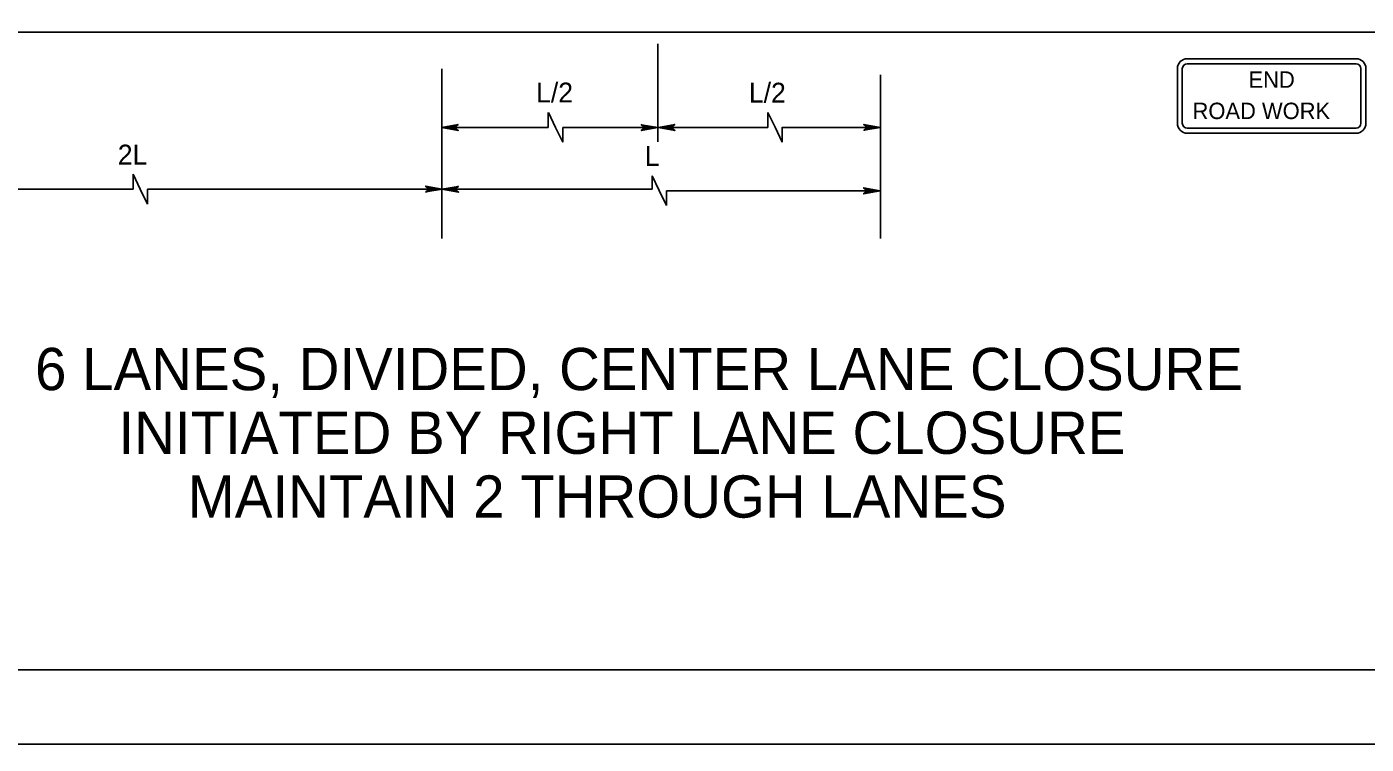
# Model space of a CAD drawing. Extents: x 499945 to 500993, y 499985 to 500645.
# Drawn here: x 500507.6 to 500777.3, y 499985 to 500129.4 of the extents above; entities that cross this region are included whole.
import ezdxf

# ---------------------------------------------------------------- set-up
doc = ezdxf.new("R2010")
doc.units = 0
for name, color, linetype in [('1', 7, 'Continuous'), ('24', 7, 'Continuous'), ('39', 7, 'Continuous'), ('41', 7, 'Continuous'), ('56', 7, 'Continuous'), ('60', 7, 'Continuous')]:
    doc.layers.add(name, color=color, linetype=linetype)

msp = doc.modelspace()

# ---------------------------------------------------------------- linework, layer by layer
at = {"layer": '1'}
for p, q in [((500023.62, 500128.31), (500598.05, 500128.31)), ((500597.11, 500128.31), (500911.18, 500128.31)), ((500634.66, 500125.94), (500634.66, 500106.23)), ((500591.13, 500120.92), (500591.13, 500086.79)), ((500679.46, 500119.73), (500679.46, 500086.79)), ((500612.58, 500109.14), (500612.58, 500112.15)), ((500612.61, 500112.15), (500614.05, 500109.15)), ((500656.78, 500109.15), (500656.78, 500112.15)), ((500656.81, 500112.16), (500658.25, 500109.16)), ((500591.13, 500109.14), (500612.58, 500109.14)), ((500614.08, 500109.13), (500615.53, 500106.14)), ((500615.52, 500106.14), (500615.52, 500109.14)), ((500615.52, 500109.14), (500636.3, 500109.14)), ((500636.46, 500109.14), (500656.77, 500109.14)), ((500658.26, 500109.17), (500659.7, 500106.17)), ((500659.7, 500106.17), (500659.7, 500109.17)), ((500659.71, 500109.14), (500669.34, 500109.14)), ((500669.34, 500109.14), (500679.43, 500109.14)), ((500529.01, 500096.7), (500529.01, 500099.7)), ((500529.01, 500099.7), (500530.45, 500096.7)), ((500633.5, 500096.68), (500633.5, 500099.4)), ((500633.5, 500099.4), (500634.94, 500096.41)), ((500454.17, 500096.7), (500529.01, 500096.7)), ((500530.45, 500096.7), (500531.89, 500093.71)), ((500531.89, 500096.7), (500591.13, 500096.7)), ((500531.89, 500093.71), (500531.89, 500096.7)), ((500591.12, 500096.68), (500633.5, 500096.68)), ((500634.94, 500096.41), (500636.39, 500093.41)), ((500636.39, 500093.41), (500636.39, 500096.4)), ((500636.39, 500096.4), (500679.25, 500096.4)), ((500000, 500000), (500990, 500000)), ((500993, 499985), (499944.83, 499985))]:
    msp.add_line(p, q, dxfattribs=at)
at = {"layer": '24'}
for points in [[(500591.14, 500109.13), (500594.46, 500108.54), (500593.67, 500109.13), (500594.44, 500109.71), (500591.14, 500109.13), (500591.36, 500109.14), (500594.37, 500108.59), (500593.6, 500109.14), (500594.31, 500109.66), (500591.48, 500109.15), (500591.59, 500109.13), (500594.16, 500108.67), (500593.59, 500109.14), (500594.18, 500109.59), (500591.64, 500109.13), (500591.75, 500109.15), (500594, 500108.74), (500593.56, 500109.13), (500594.01, 500109.54), (500592.07, 500109.15), (500592.26, 500109.15), (500593.83, 500108.83), (500593.53, 500109.12), (500593.86, 500109.45), (500592.29, 500109.13), (500592.47, 500109.12), (500593.65, 500108.92), (500593.42, 500109.15), (500593.67, 500109.38), (500592.63, 500109.13), (500592.8, 500109.12), (500593.51, 500108.98), (500593.39, 500109.14), (500593.59, 500109.32), (500592.88, 500109.13), (500593.35, 500109.02), (500593.28, 500109.15), (500593.49, 500109.28), (500593, 500109.15), (500593.31, 500109.07), (500593.18, 500109.17), (500593.32, 500109.23), (500593.18, 500109.14), (500593.26, 500109.12)], [(500634.62, 500109.09), (500631.3, 500109.68), (500632.09, 500109.09), (500631.31, 500108.51), (500634.62, 500109.09), (500634.4, 500109.09), (500631.39, 500109.64), (500632.15, 500109.09), (500631.45, 500108.56), (500634.28, 500109.08), (500634.17, 500109.09), (500631.59, 500109.55), (500632.17, 500109.09), (500631.57, 500108.63), (500634.12, 500109.09), (500634.01, 500109.08), (500631.75, 500109.48), (500632.19, 500109.09), (500631.75, 500108.69), (500633.69, 500109.08), (500633.5, 500109.08), (500631.92, 500109.4), (500632.23, 500109.1), (500631.9, 500108.77), (500633.47, 500109.09), (500633.29, 500109.1), (500632.1, 500109.31), (500632.33, 500109.08), (500632.08, 500108.85), (500633.13, 500109.09), (500632.96, 500109.11), (500632.25, 500109.25), (500632.36, 500109.09), (500632.17, 500108.91), (500632.87, 500109.09), (500632.41, 500109.2), (500632.47, 500109.08), (500632.27, 500108.95), (500632.75, 500109.08), (500632.45, 500109.15), (500632.58, 500109.05), (500632.43, 500108.99), (500632.58, 500109.09), (500632.5, 500109.1)], [(500634.76, 500109.14), (500638.08, 500108.55), (500637.29, 500109.14), (500638.07, 500109.71), (500634.76, 500109.14), (500634.98, 500109.14), (500637.99, 500108.59), (500637.23, 500109.14), (500637.93, 500109.67), (500635.1, 500109.15), (500635.21, 500109.14), (500637.79, 500108.68), (500637.21, 500109.14), (500637.81, 500109.59), (500635.26, 500109.14), (500635.37, 500109.15), (500637.63, 500108.75), (500637.19, 500109.14), (500637.63, 500109.54), (500635.69, 500109.15), (500635.88, 500109.15), (500637.46, 500108.83), (500637.15, 500109.13), (500637.48, 500109.46), (500635.91, 500109.14), (500636.09, 500109.13), (500637.28, 500108.92), (500637.05, 500109.15), (500637.3, 500109.38), (500636.25, 500109.14), (500636.42, 500109.12), (500637.13, 500108.98), (500637.02, 500109.14), (500637.21, 500109.32), (500636.51, 500109.14), (500636.97, 500109.03), (500636.91, 500109.15), (500637.11, 500109.28), (500636.63, 500109.15), (500636.93, 500109.08), (500636.8, 500109.18), (500636.95, 500109.24), (500636.8, 500109.14), (500636.88, 500109.13)], [(500679.43, 500109.14), (500676.11, 500109.72), (500676.9, 500109.14), (500676.13, 500108.56), (500679.43, 500109.14), (500679.21, 500109.13), (500676.2, 500109.68), (500676.97, 500109.13), (500676.26, 500108.6), (500679.09, 500109.12), (500678.98, 500109.14), (500676.4, 500109.6), (500676.98, 500109.13), (500676.39, 500108.68), (500678.93, 500109.14), (500678.82, 500109.12), (500676.57, 500109.53), (500677.01, 500109.14), (500676.56, 500108.73), (500678.5, 500109.12), (500678.31, 500109.12), (500676.73, 500109.44), (500677.04, 500109.15), (500676.71, 500108.82), (500678.28, 500109.14), (500678.1, 500109.15), (500676.92, 500109.35), (500677.14, 500109.12), (500676.9, 500108.89), (500677.94, 500109.14), (500677.77, 500109.15), (500677.06, 500109.29), (500677.18, 500109.13), (500676.98, 500108.95), (500677.68, 500109.14), (500677.22, 500109.25), (500677.29, 500109.12), (500677.08, 500108.99), (500677.57, 500109.12), (500677.26, 500109.2), (500677.39, 500109.1), (500677.24, 500109.04), (500677.39, 500109.13), (500677.31, 500109.15)], [(500591.22, 500096.72), (500587.9, 500097.31), (500588.69, 500096.72), (500587.92, 500096.15), (500591.22, 500096.72), (500591, 500096.72), (500587.99, 500097.27), (500588.75, 500096.72), (500588.05, 500096.19), (500590.88, 500096.71), (500590.77, 500096.72), (500588.19, 500097.18), (500588.77, 500096.72), (500588.18, 500096.27), (500590.72, 500096.72), (500590.61, 500096.71), (500588.36, 500097.11), (500588.8, 500096.72), (500588.35, 500096.32), (500590.29, 500096.71), (500590.1, 500096.71), (500588.52, 500097.03), (500588.83, 500096.73), (500588.5, 500096.4), (500590.07, 500096.72), (500589.89, 500096.73), (500588.7, 500096.94), (500588.93, 500096.71), (500588.69, 500096.48), (500589.73, 500096.72), (500589.56, 500096.74), (500588.85, 500096.88), (500588.97, 500096.72), (500588.77, 500096.54), (500589.47, 500096.73), (500589.01, 500096.84), (500589.08, 500096.71), (500588.87, 500096.58), (500589.36, 500096.71), (500589.05, 500096.78), (500589.18, 500096.68), (500589.03, 500096.62), (500589.18, 500096.72), (500589.1, 500096.73)], [(500591.19, 500096.7), (500594.52, 500096.11), (500593.72, 500096.7), (500594.5, 500097.28), (500591.19, 500096.7), (500591.41, 500096.7), (500594.42, 500096.15), (500593.66, 500096.7), (500594.37, 500097.23), (500591.53, 500096.71), (500591.64, 500096.7), (500594.22, 500096.24), (500593.64, 500096.7), (500594.24, 500097.16), (500591.69, 500096.7), (500591.81, 500096.71), (500594.06, 500096.31), (500593.62, 500096.7), (500594.07, 500097.1), (500592.13, 500096.71), (500592.31, 500096.71), (500593.89, 500096.39), (500593.59, 500096.69), (500593.92, 500097.02), (500592.35, 500096.7), (500592.52, 500096.69), (500593.71, 500096.48), (500593.48, 500096.71), (500593.73, 500096.94), (500592.69, 500096.7), (500592.86, 500096.68), (500593.57, 500096.54), (500593.45, 500096.7), (500593.64, 500096.88), (500592.94, 500096.7), (500593.41, 500096.59), (500593.34, 500096.71), (500593.54, 500096.84), (500593.06, 500096.71), (500593.36, 500096.64), (500593.24, 500096.74), (500593.38, 500096.8), (500593.24, 500096.7), (500593.31, 500096.69)], [(500679.39, 500096.36), (500676.06, 500096.95), (500676.86, 500096.36), (500676.08, 500095.78), (500679.39, 500096.36), (500679.16, 500096.35), (500676.15, 500096.91), (500676.92, 500096.35), (500676.21, 500095.83), (500679.05, 500096.34), (500678.93, 500096.36), (500676.36, 500096.82), (500676.93, 500096.35), (500676.34, 500095.9), (500678.88, 500096.36), (500678.77, 500096.34), (500676.52, 500096.75), (500676.96, 500096.36), (500676.51, 500095.96), (500678.45, 500096.34), (500678.27, 500096.34), (500676.69, 500096.67), (500676.99, 500096.37), (500676.66, 500096.04), (500678.23, 500096.36), (500678.05, 500096.37), (500676.87, 500096.57), (500677.1, 500096.34), (500676.85, 500096.12), (500677.89, 500096.36), (500677.72, 500096.38), (500677.01, 500096.51), (500677.13, 500096.35), (500676.93, 500096.18), (500677.64, 500096.36), (500677.17, 500096.47), (500677.24, 500096.34), (500677.04, 500096.22), (500677.52, 500096.34), (500677.22, 500096.42), (500677.34, 500096.32), (500677.2, 500096.26), (500677.34, 500096.35), (500677.27, 500096.37)]]:
    msp.add_lwpolyline(points, dxfattribs=at)
at = {"layer": '41'}
msp.add_lwpolyline([(499944.83, 500645), (500993, 500645), (500993, 499985), (499944.83, 499985)], close=True, dxfattribs=at)
at = {"layer": '56'}
for p, q in [((500739.24, 500120.97), (500739.24, 500109.98)), ((500740.24, 500120.97), (500740.24, 500109.98)), ((500741.24, 500122.97), (500775.21, 500122.97)), ((500741.24, 500121.97), (500775.21, 500121.97)), ((500776.21, 500120.97), (500776.21, 500109.98)), ((500777.21, 500120.97), (500777.21, 500109.98)), ((500741.24, 500108.98), (500775.21, 500108.98)), ((500741.24, 500107.98), (500775.21, 500107.98))]:
    msp.add_line(p, q, dxfattribs=at)
for centre, radius, start, end in [((500741.24, 500120.97), 2, 90, 180), ((500741.24, 500120.97), 0.999, 90, 180), ((500775.21, 500120.97), 2, 0, 90), ((500775.21, 500120.97), 0.999, 0, 90), ((500741.24, 500109.97), 2, 180, 270), ((500741.24, 500109.97), 0.999, 180, 270), ((500775.21, 500109.97), 2, 270, 0), ((500775.21, 500109.97), 0.999, 270, 0)]:
    msp.add_arc(centre, radius, start, end, dxfattribs=at)
at = {"layer": '60'}
for p, q in [((500758.22, 500122.97), (500758.22, 500122.97)), ((500758.22, 500107.98), (500758.22, 500107.98))]:
    msp.add_line(p, q, dxfattribs=at)

# ---------------------------------------------------------------- texts
at = {"layer": '1'}
for s, height, p in [('L/2', 4, (500610.14, 500114.16)), ('L/2', 4, (500652.98, 500114.13)), ('2L', 4, (500525.93, 500101.67)), ('L', 4, (500632.03, 500101.37)), ('6 LANES, DIVIDED, CENTER LANE CLOSURE', 8.5, (500509.27, 500056.26)), ('INITIATED BY RIGHT LANE CLOSURE', 8.5, (500526.06, 500043.43)), ('MAINTAIN 2 THROUGH LANES', 8.5, (500540.01, 500030.6))]:
    msp.add_text(s, height=height, dxfattribs=at).set_placement(p)
at = {"layer": '39'}
for s, p in [('END', (500753.57, 500117.12)), ('ROAD WORK', (500742.3, 500110.82))]:
    msp.add_text(s, height=3.3, dxfattribs=at).set_placement(p)

doc.saveas('drawing.dxf')
